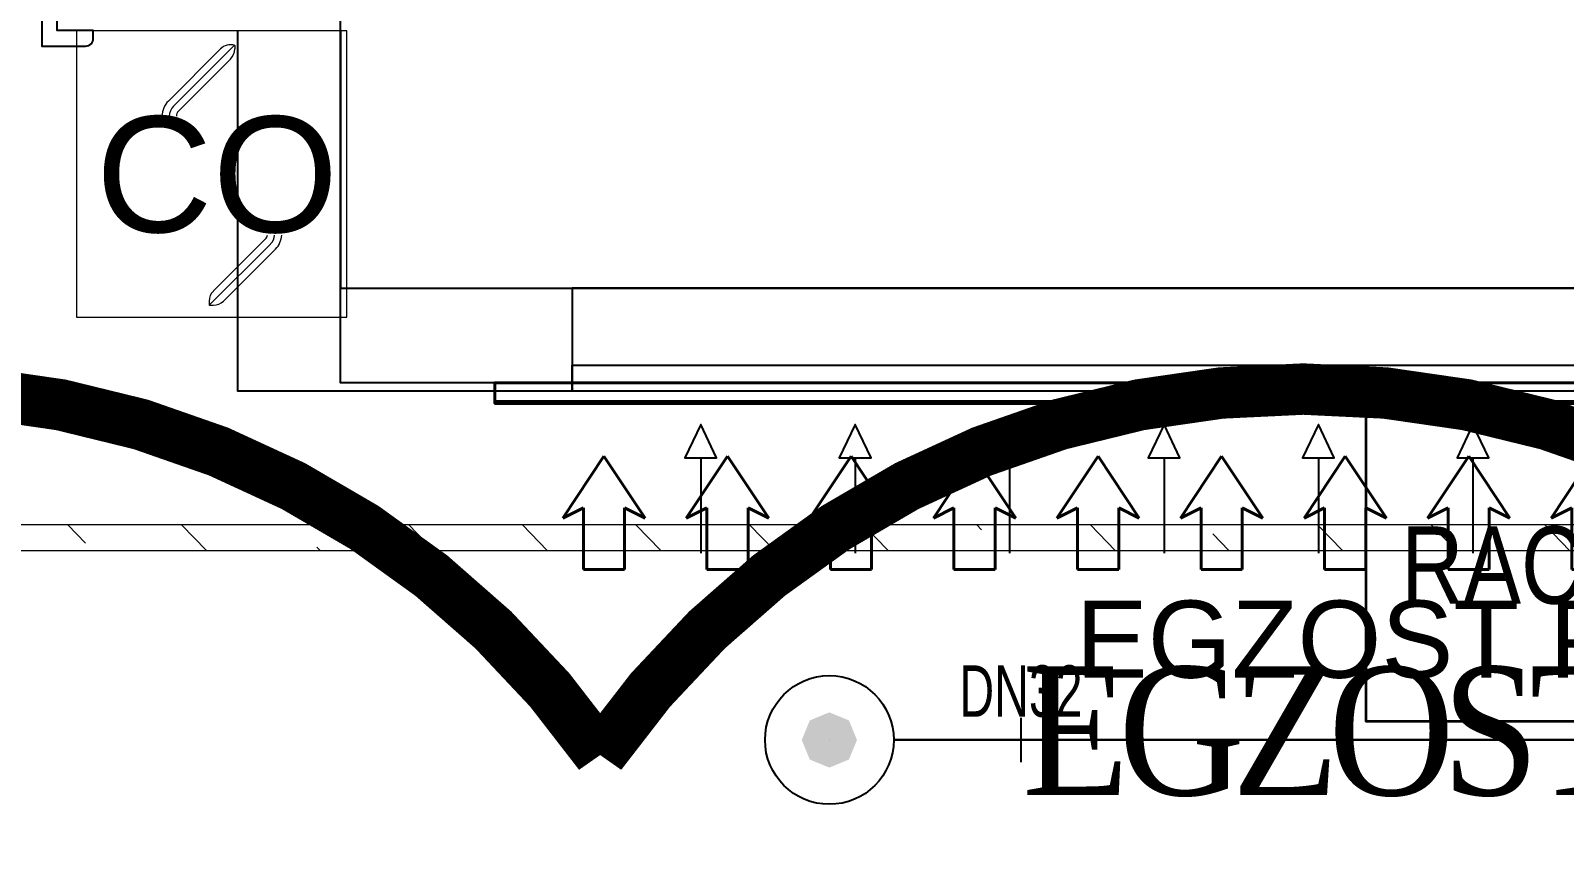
# Model space of a CAD drawing. Header units: millimetres. Extents: x -379292 to 1221486, y 92049 to 447512.
# Drawn here: x -158606 to -155627, y 206746 to 208319 of the extents above; entities that cross this region are included whole.
import ezdxf
from ezdxf.enums import TextEntityAlignment as Align

# ---------------------------------------------------------------- set-up
doc = ezdxf.new("R2010")
doc.units = ezdxf.units.MM
for name, color, linetype in [('-M-YNGN-BORUID', 7, 'Continuous'), ('-M-YNGN-BORUUZUN', 7, 'Continuous'), ('-M-YNGN-BORUYUK', 7, 'Continuous'), ('-M-YNGN-SPR-YUK', 7, 'Continuous'), ('-M-YNGN-ZON4-CAP-', 7, 'Continuous'), ('-M-YNGN-ZON4-SPR-', 7, 'Continuous'), ('05_LOUVER', 2, 'Continuous'), ('05_LOUVER TEXT', 2, 'Continuous'), ('05_SYMBOL', 2, 'Continuous'), ('05_WALL', 3, 'Continuous'), ('08_ARAÇ SAYIM', 140, 'Continuous'), ('AIRONN ZONLAMA', 4, 'Continuous')]:
    doc.layers.add(name, color=color, linetype=linetype)
doc.layers.add('-M-YNGN-SPR-CAPCIZGI', color=188, linetype='Continuous', plot=False)
for name, color, linetype, lineweight in [('-M-YNGN-ZON4', 3, 'SP', 30), ('0-KRCN-HVL-KANALUFLEME01', 3, 'Continuous', 40), ('0-KRCN-HVL-YAZI', 71, 'Continuous', 30), ('08_DEDECTOR', 3, 'Continuous', 9), ('A-MENF-POZ', 137, 'Continuous', 0), ('E_CT_KIRMIZI', 1, 'Continuous', 9)]:
    doc.layers.add(name, color=color, linetype=linetype, lineweight=lineweight)
doc.styles.add('CIZGI', font='tahoma.ttf', dxfattribs={"width": 0.8, "oblique": 20})
doc.styles.add('ET8-TRF5-M-001...002-01$0$Standard', font='arial.ttf')
doc.styles.add('HCAD', font='HCAD.SHX', dxfattribs={"width": 0.8, "height": 0.2})
doc.styles.add('IKT-MD', font='romans.shx', dxfattribs={"width": 0.5, "height": 20})
doc.styles.add('PIPESIZE', font='hcad.shx', dxfattribs={"width": 0.8})
doc.styles.add('SPR-NOT', font='romans.shx')
doc.styles.get("Standard").update_dxf_attribs({"font": 'segoeuil.ttf'})
doc.styles.add('YAZI', font='times.ttf')
doc.styles.add('YAZI-2.5', font='arial.ttf', dxfattribs={"height": 2.5})
doc.styles.add('YAZI-3', font='arial.ttf', dxfattribs={"height": 3})
doc.linetypes.add('SP', pattern='A,2,-0.1,["SP",CIZGI,S=0.14,R=0.2,X=0,Y=-0.07],-0.255', length=2.355)

# ---------------------------------------------------------------- blocks, each defined once
blk = doc.blocks.new('*U65')
at = {"color": 0}
for p, q in [((450, 5), (15, 5)), ((450, 0), (450, 5))]:
    blk.add_line(p, q, dxfattribs=at)
for points in [[(450, 20), (450, 0), (15, 0), (15, 20)], [(465, 0), (0, 0), (0, -2), (465, -2)]]:
    blk.add_lwpolyline(points, close=True, dxfattribs=at)
for points in [[(274.99, -13), (271.92, -13), (275, -6.54), (278.08, -13), (275, -13), (275, -31.54)], [(304.99, -13), (301.92, -13), (305, -6.54), (308.08, -13), (305, -13), (305, -31.54)], [(334.99, -13), (331.92, -13), (335, -6.54), (338.08, -13), (335, -13), (335, -31.54)], [(364.99, -13), (361.92, -13), (365, -6.54), (368.08, -13), (365, -13), (365, -31.54)], [(394.99, -13), (391.92, -13), (395, -6.54), (398.08, -13), (395, -13), (395, -31.54)], [(424.99, -13), (421.92, -13), (425, -6.54), (428.08, -13), (425, -13), (425, -31.54)]]:
    blk.add_lwpolyline(points, dxfattribs=at)
at = {"layer": 'A-MENF-POZ', "style": 'IKT-MD', "width": 0.5}
blk.add_attdef('MDamper:GEN+YUK', text='', height=10, dxfattribs=at).set_placement((232.5, -55), align=Align.MIDDLE_CENTER)
blk = doc.blocks.new('bariyer')
at = {"color": 8, "ltscale": 25}
blk.add_lwpolyline([(0, -70), (15, -70, 0.414214), (30, -55), (30, 30), (-55, 30, 0.414214), (-70, 15), (-70, 0), (0, 0)], format="xyb", close=True, dxfattribs=at)
blk = doc.blocks.new('OtoParkBodrumKatMimari')
at = {"layer": '05_WALL', "color": 8, "flags": 128}
for points in [[(88150, 107500), (88150, 106800), (93550, 106800), (93550, 116800), (88150, 116800), (88150, 116100)], [(88350, 107500), (88350, 107000), (93350, 107000), (93350, 113100)]]:
    blk.add_lwpolyline(points, dxfattribs=at)
at = {"layer": '05_LOUVER', "color": 8, "xscale": -10, "yscale": 10, "zscale": 10}
blk.add_blockref('*U65', (93300, 106800), dxfattribs=at)
at = {"layer": '05_SYMBOL', "color": 8, "rotation": 180}
blk.add_blockref('bariyer', (87800, 107500), dxfattribs=at)
at = {"layer": '05_LOUVER TEXT', "insert": (89778.6, 106392.7), "char_height": 150, "attachment_point": 1, "style": 'YAZI-2.5'}
blk.add_mtext_dynamic_manual_height_columns('EGZOST PANJURU', width=2269.714, gutter_width=12.5, heights=[0], dxfattribs=at)
blk = doc.blocks.new('SP-C-UP-12')
at = {"ltscale": 10}
blk.add_line((0, 0), (0, 0), dxfattribs=at)
at = {"color": 1, "linetype": 'Continuous'}
blk.add_circle((0, 0), 12.5, dxfattribs=at)
at = {"ltscale": 10}
for points in [[(-5.37, 0), (-3.8, 3.8), (-3.8, -3.8), (0, 5.37)], [(-3.8, -3.8), (0, 5.37), (0, -5.37), (3.8, 3.8)], [(0, -5.37), (3.8, 3.8), (3.8, -3.8), (5.37, 0)]]:
    blk.add_solid(points, dxfattribs=at)
at = {"layer": '-M-YNGN-SPR-YUK', "style": 'SPR-NOT', "width": 0.5, "flags": 9}
for tag, p in [('YUK', (0, 17.77)), ('CAP', (0, 14.42)), ('TIP', (0.2, 10.78))]:
    blk.add_attdef(tag, text='', height=2.5, dxfattribs=at).set_placement(p, align=Align.MIDDLE_CENTER)
blk = doc.blocks.new('SPRKL100')
at = {"layer": '-M-YNGN-SPR-CAPCIZGI'}
blk.add_line((0, 0.431), (0, -0.431), dxfattribs=at)
at = {"layer": '-M-YNGN-BORUID', "color": 0, "style": 'HCAD', "width": 0.8, "flags": 1}
blk.add_attdef('DIC', text='', height=0.4, dxfattribs=at).set_placement((0, -1.693), align=Align.CENTER)
at = {"layer": '-M-YNGN-BORUUZUN', "color": 0, "style": 'HCAD', "width": 0.7}
blk.add_attdef('BOY', text='', height=0.8, dxfattribs=at).set_placement((0, -1.08), align=Align.CENTER)
at = {"layer": '-M-YNGN-BORUYUK', "color": 6, "style": 'PIPESIZE', "width": 0.8}
blk.add_attdef('YUK', text='', height=0.5, dxfattribs=at).set_placement((0, 1.866), align=Align.CENTER)
at = {"color": 0, "style": 'PIPESIZE', "width": 0.7}
blk.add_attdef('CAP', text='', height=1, dxfattribs=at).set_placement((0, 0.45), align=Align.CENTER)
blk = doc.blocks.new('A$C69E781E7')
at = {"layer": '-M-YNGN-ZON4', "ltscale": 500}
blk.add_line((-4713.4, -3776.08), (-4988.4, -3776.08), dxfattribs=at)
at = {"layer": '-M-YNGN-ZON4-CAP-'}
ref = blk.add_blockref('SPRKL100', (-4963.68, -3776.08), dxfattribs=dict(at, xscale=10, yscale=10, zscale=10))
ref.add_attrib('CAP', 'DN32', dxfattribs={"layer": '0', "color": 0, "height": 10, "style": 'PIPESIZE', "width": 0.7}).set_placement((-4963.68, -3771.58), align=Align.CENTER)
at = {"layer": '-M-YNGN-ZON4-SPR-'}
blk.add_blockref('SP-C-UP-12', (-5000.9, -3776.08), dxfattribs=at)
blk = doc.blocks.new('*U769')
h = blk.add_hatch()
h.set_pattern_fill('ANSI33', color=0, scale=50, angle=1, style=0)
h.paths.add_polyline_path([(1969.2, 50), (8396.7, 50), (8396.7, 0), (1969.2, 0)])
at = {"color": 0}
blk.add_lwpolyline([(1969.2, 50), (8396.7, 50), (8396.7, 0), (1969.2, 0)], close=True, dxfattribs=at)
at = {"ltscale": 25, "flags": 1}
for tag, p in [('YUKSEKLIK', (-228.6, -148.7)), ('KALINLIK', (-228.6, -213.3))]:
    blk.add_attdef(tag, p, '', height=50, dxfattribs=at)
blk = doc.blocks.new('RACK')
at = {"layer": '08_ARAÇ SAYIM', "color": 60, "lineweight": 35}
blk.add_lwpolyline([(-30, 60), (30, 60), (30, 0), (-30, 0)], close=True, dxfattribs=at)
at = {"layer": '08_ARAÇ SAYIM', "color": 4, "style": 'ET8-TRF5-M-001...002-01$0$Standard', "width": 0.8}
blk.add_text('RACK', height=15, dxfattribs=at).set_placement((0.1, 22.9), align=Align.CENTER)
blk = doc.blocks.new('CO 250')
at = {"layer": '08_DEDECTOR'}
for p, q in [((17, 242.9), (-84.1, 141.8)), ((44.7, 251), (-74.3, 132)), ((44.7, 249.8), (44.7, 242.9)), ((36.6, 223.3), (-64.5, 122.2)), ((114.1, -136), (-4.8, -255)), ((104.4, -126.2), (3.3, -227.3)), ((123.9, -145.8), (22.9, -246.9)), ((-4.8, -246.9), (-4.8, -255)), ((-4.8, -255), (3.3, -255))]:
    blk.add_line(p, q, dxfattribs=at)
at = {"layer": '08_DEDECTOR', "ltscale": 25}
blk.add_lwpolyline([(-262.5, 278.4), (-262.5, -278.4), (262.5, -278.4), (262.5, 278.4)], close=True, dxfattribs=at)
at = {"layer": '08_DEDECTOR'}
for centre, radius, start, end in [((36.6, 223.3), 27.7, 72.9688, 135), ((17, 242.9), 27.7, 315, 0), ((-54.7, 112.4), 41.6, 135, 180), ((-54.7, 112.4), 27.7, 135, 180), ((-54.7, 112.4), 13.9, 135, 180), ((94.6, -116.4), 13.9, 315, 350.4112), ((94.6, -116.4), 27.7, 315, 355.2224), ((94.6, -116.4), 41.6, 315, 356.817), ((22.9, -246.9), 27.7, 135, 180), ((3.3, -227.3), 27.7, 270, 315)]:
    blk.add_arc(centre, radius, start, end, dxfattribs=at)
at = {"layer": '08_DEDECTOR', "color": 3, "style": 'YAZI-3'}
blk.add_text('CO', height=225, dxfattribs=at).set_placement((-225.5, -113.1))
blk = doc.blocks.new('OK-2')
for p, q in [((5, 10), (-10, 0)), ((2.5, 5), (5, 10)), ((2.5, 5), (17.5, 5)), ((17.5, 5), (17.5, -5)), ((5, -10), (-10, 0)), ((2.5, -5), (5, -10)), ((2.5, -5), (17.5, -5))]:
    blk.add_line(p, q)

msp = doc.modelspace()

# ---------------------------------------------------------------- block references
at = {"color": 8}
msp.add_blockref('OtoParkBodrumKatMimari', (-246354.8, 100818.8), dxfattribs=at)

# ---------------------------------------------------------------- next in the draw order: linework, layer by layer
at = {"color": 30, "const_width": 100}
msp.add_lwpolyline([(-168427.8, 206911.4, -0.520567), (-165695.9, 206911.4, -0.520567), (-162964, 206911.4, -0.520567), (-160232.1, 206911.4, -0.520567), (-157500.2, 206911.4, -0.520567), (-154768.3, 206911.4, -0.520567), (-152036.4, 206911.4, -0.520567), (-149304.5, 206911.4, -0.520567), (-146572.7, 206911.4, -0.520567), (-143840.8, 206911.4, -0.520567), (-141108.9, 206911.4, -0.520567)], format="xyb", dxfattribs=at)
at = {"layer": '0-KRCN-HVL-KANALUFLEME01'}
msp.add_lwpolyline([(-153054.6, 207634.6), (-153054.6, 207594.6), (-157704.6, 207594.6), (-157704.6, 207634.6)], close=True, dxfattribs=at)
at = {"layer": 'AIRONN ZONLAMA', "color": 2, "ltscale": 25}
msp.add_lwpolyline([(-158004.6, 217434.6), (-153004.6, 217434.6), (-153004.6, 207634.6), (-158004.6, 207634.6), (-158004.6, 217434.6)], dxfattribs=at)

# ---------------------------------------------------------------- next in the draw order: block references
at = {"layer": '-M-YNGN-ZON4', "ltscale": 25, "xscale": 10, "yscale": 10, "zscale": 10}
msp.add_blockref('A$C69E781E7', (-107045.9, 244701.5), dxfattribs=at)
at = {"layer": '0-KRCN-HVL-KANALUFLEME01', "xscale": 7.99999132470941, "yscale": 7.99999132470941, "zscale": 7.99999132470941, "rotation": 270}
for p in [(-157492.8, 207411.8), (-157252.8, 207411.8), (-157012.8, 207411.8), (-156772.8, 207411.8), (-156532.8, 207411.8), (-156292.8, 207411.8), (-156052.8, 207411.8), (-155812.8, 207411.8), (-155572.8, 207411.8)]:
    msp.add_blockref('OK-2', p, dxfattribs=at)
at = {"layer": '08_ARAÇ SAYIM', "ltscale": 25, "xscale": 10, "yscale": 10, "zscale": 10}
msp.add_blockref('RACK', (-155712.2, 206976.6), dxfattribs=at)
at = {"layer": '08_DEDECTOR'}
msp.add_blockref('CO 250', (-158254.8, 208040.3), dxfattribs=at)
at = {"layer": 'E_CT_KIRMIZI', "color": 1, "xscale": -1, "rotation": 180}
msp.add_blockref('*U769', (-160964, 207358.9), dxfattribs=at)

# ---------------------------------------------------------------- next in the draw order: texts
at = {"layer": '0-KRCN-HVL-YAZI', "ltscale": 25, "insert": (-159222.3, 207083.5), "char_height": 250, "width": 7709.438, "attachment_point": 1, "style": 'YAZI'}
msp.add_mtext('\\pxqc;{\\T0.9;\\W0.9;EGZOST PANJURU\\P}4,65 x 2,8 = 13,02 m²', dxfattribs=at)

doc.saveas('drawing.dxf')
